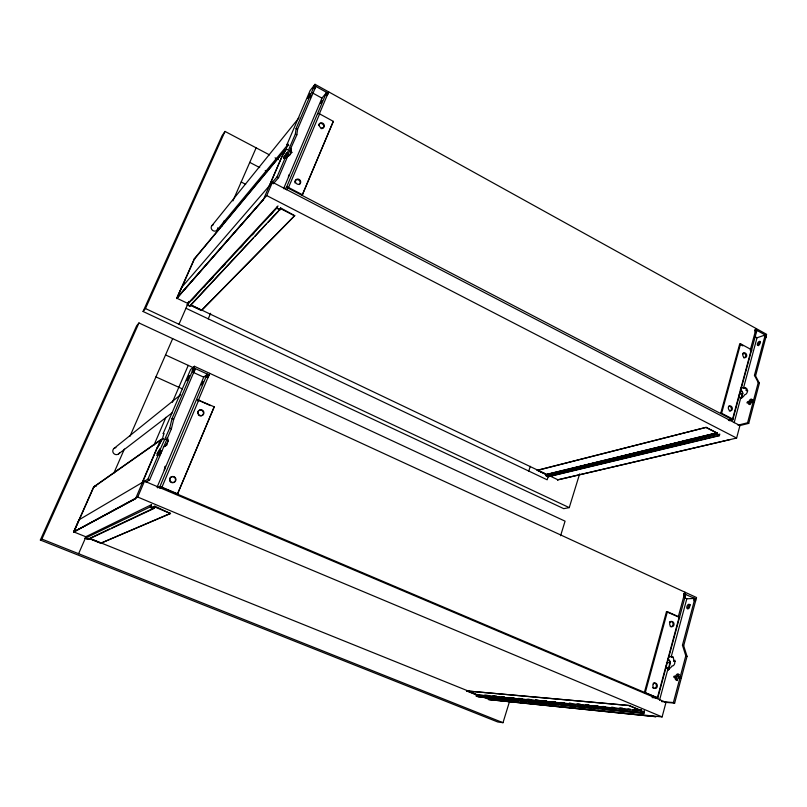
<?xml version="1.0" encoding="UTF-8"?>
<svg xmlns="http://www.w3.org/2000/svg" width="807" height="807" viewBox="0 0 807 807"><rect width="100%" height="100%" fill="white"/><g stroke="black" fill="none" stroke-linecap="round" stroke-linejoin="round"><path stroke-width="1.21" d="M754.969 330.103L755.423 331.213M733.099 418.621L756.573 331.576L755.927 330.709L756.895 330.376M675.066 661.488L673.684 660.973L673.714 659.672A6.517 3.591 -68.9 0 0 671.293 656.484L686.818 598.794L694.928 598.401M674.924 661.508L674.945 660.217M759.387 383.174L758.247 382.568L754.444 375.336L764.633 337.155C763.836 334.37 766.257 335.732 765.742 337.76L755.564 375.951L759.387 383.174L754.646 401.059L753.072 401.483L751.942 400.877A2.461 1.281 -59.9 0 0 750.964 399.122A2.461 1.281 -59.9 0 0 748.835 401.725L747.292 402.138L747.05 403.036L748.593 402.622L749.723 403.228A2.461 1.281 -59.9 0 0 749.774 404.64M658.109 696.824L685.395 595.586L683.983 593.982L684.134 595.334M678.737 676.508L680.281 676.589L685.799 655.798L682.45 645.176L694.252 600.922C693.465 597.503 696.219 598.804 695.473 601.477L683.68 645.741L687.05 656.353L681.542 677.134L678.737 676.508A2.653 1.483 -69.3 0 0 677.87 673.906A2.653 1.483 -69.3 0 0 675.661 676.367L674.148 676.286L673.865 677.335L676.639 677.951A2.653 1.493 -69.4 0 0 677.497 680.563M327.692 93.985C324.343 92.391 328.197 93.168 327.46 94.712M145.896 482.072L149.618 479.893L161.229 452.697L158.908 452.374L156.982 455.572L157.668 453.201L157.052 453.605L159.957 448.884L159.393 451.234L161.713 451.547L171.377 428.9L173.676 419.337L195.355 368.597M288.27 153.824L287.887 154.853L296.855 134.809L297.591 129.271L315.88 86.43M159.393 451.234L169.702 428.154L172.012 418.621L194.396 366.287L696.532 597.523L696.138 598.965L695.281 599.137M273.27 183.784L278.566 177.671L288.321 154.823L286.828 154.026L283.872 158.515L284.326 156.992L283.509 157.97L286.011 153.532L286.737 152.543L286.394 154.056L287.231 153.068L295.372 134.012L296.108 128.495L315.012 84.311L766.65 334.34L765.641 336.166M208.317 376.728L209.074 374.902L193.73 367.851M208.7 375.426L207.016 374.529L159.867 486.682L157.658 487.862M315.366 87.449L313.943 86.541M285.053 188.919L286.515 187.295L326.26 93.027M661.579 701.586L673.401 702.554L680.008 677.638L681.259 678.183L674.662 703.099L664.887 702.292M737.991 425.158L747.585 422.777L753.274 401.361L754.404 401.967L748.735 423.382L739.575 425.632M751.942 400.877L753.506 400.454L758.247 382.568M668.287 669.881L670.022 662.022A4.549 3.732 84.9 0 0 667.712 659.289M668.499 669.941L670.415 662.739A4.802 3.944 84.9 0 0 667.772 659.057M741.34 398.123L742.47 392.606A4.146 3.289 71.8 0 0 740.342 389.963M741.562 398.063L742.833 393.281A4.368 3.47 71.8 0 0 740.402 389.761M482.969 696.945L488.81 699.306L662.113 716.909L665.997 702.383L144.514 481.174L137.725 497.051L73.679 531.874L86.541 537.058M557.607 479.943L736.609 438.05L739.948 425.541L272.453 182.221L266.734 195.576L176.814 298.197L188.182 303.614M679.121 674.44A2.653 1.493 -69.4 0 0 676.912 676.902L675.398 676.831L675.116 677.87L676.639 677.951M659.541 700.194L668.025 668.64M734.178 422.686L740.695 398.033A6.022 4.771 71.8 0 1 738.96 395.531M747.857 390.86A2.431 1.251 -59.8 0 0 747.474 390.901L746.213 390.366L746.182 389.347A6.063 3.097 -59.9 0 0 743.61 387.612L757.016 337.78L765.207 334.976M730.295 439.512L557.455 479.872M673.442 657.261A6.517 3.601 -68.9 0 0 672.524 657.029L671.152 656.575A6.617 5.417 84.8 0 0 668.408 657.16M747 389.004A6.063 3.097 -59.8 0 0 744.73 388.217L743.489 387.683A6.022 4.771 71.8 0 0 741.008 387.945M678.334 616.659L684.941 592.187M750.238 350.288L756.119 328.51M657.463 697.561L679.191 617.012L667.409 611.686L666.461 611.726L644.41 692.356L658.109 697.964L652.086 697.581M732.595 418.994L751.297 349.643L740.594 343.802L739.646 344.125L720.661 413.527L721.619 413.275L732.595 418.994A1.543 0.555 14.3 0 1 732.776 419.842L729.296 420.719M476.241 696.007L640.919 712.188L641.293 710.816L476.584 694.938L476.241 696.007L478.612 696.966L643.794 713.388L644.299 711.532L640.546 711.169M546.107 475.757L716.757 434.368L717.08 433.188L546.41 474.798L546.107 475.757L548.286 476.796L719.36 435.709L719.794 434.105L717.352 434.701M645.348 692.416L667.409 611.686M721.619 413.275L740.594 343.802M632.627 709.736L641.474 710.17L641.182 712.026L643.663 713.065L644.309 710.695M546.46 474.637L717.413 432.723L716.989 434.247L546.309 475.656L546.702 474.425L537.291 470.269L546.41 474.798M629.278 705.52L466.648 690.933L629.278 705.52L641.363 710.574M537.23 470.431L706.186 427.347L717.13 432.976M756.31 332.555L755.191 331.939L755.453 330.991L756.573 331.576M685.093 596.716L683.872 596.151L684.175 595.062L685.395 595.586M560.583 535.737L565.071 521.171L138.975 322.961L136.645 325.786L40.35 540.034L497.737 721.972L503.003 722.689L509.802 700.597M269.488 154.883L225.012 131.42L222.076 135.717L143.071 311.482L563.75 508.662L569.248 507.623L579.638 473.891M488.548 699.548L656.02 716.707L488.719 699.619M466.708 690.742L476.644 694.746L479.237 694.676M479.408 694.746L476.907 694.504L476.473 695.886L478.501 696.703M548.286 476.261L547.166 479.802L185.963 308.254M684.074 595.606L683.872 596.151M528.756 471.056L530.29 466.325M161.592 450.639L161.077 451.96M311.038 95.892L311.25 95.377M214.218 406.809L177.449 494.146L214.218 406.809L196.767 399.445L210.365 405.588M333.311 121.363L302.111 195.415L333.311 121.363L319.622 113.888A1.695 0.807 25.1 0 0 317.625 113.757M89.658 538.763L100.754 543.242L170.489 513.555L154.994 506.251M188.737 301.415L187.204 304.925L189.877 306.196L190.311 305.197L201.447 310.503L294.716 215.651L280.624 207.954L278.909 209.79M151.595 504.466L150.657 506.705L153.915 508.067L154.732 506.14L152.493 507.21M277.961 205.906L277.043 208.085L279.938 209.578L280.624 207.954M657.786 698.025L159.867 486.682L161.945 487.186L198.825 399.858M732.776 419.842L286.515 187.295A1.725 0.726 24.2 0 1 288.533 187.486L319.622 113.888M85.118 538.279L150.284 506.857L151.131 504.839L85.794 536.736L85.118 538.279L88.054 539.459L154.076 508.44L154.702 506.947L170.489 513.555M189.877 306.196L280.614 208.66L294.626 215.862M157.052 487.297L203.717 377.172L207.46 374.166M283.59 188.687L321.963 98.131L326.664 92.391M187.204 304.925L276.72 208.186L277.437 206.491L187.799 303.573M198.048 400.998L209.729 373.338M319.3 114.009L328.651 91.867M325.695 94.701L327.128 95.488L327.551 94.49L326.129 93.673M206.31 376.889L207.924 377.626L208.418 376.445L206.824 375.669M135.596 498.645L73.598 532.055L135.596 498.645L160.643 439.795A5.457 5.326 32.6 0 1 163.246 438.786M192.137 370.938L193.297 368.214L194.921 369.051M312.914 88.629L313.903 86.329L315.386 87.247M73.679 531.874L79.005 519.809L147.913 479.166L159.534 451.96M176.814 298.197L181.484 287.615L277.053 176.884L286.828 154.026M153.996 445.101L165.919 417.35M172.375 402.32L188.253 365.379M208.246 318.836L210.627 313.298M142.173 482.556L157.375 447.088M269.266 185.913L282.329 155.701A6.93 0.807 -63.5 0 0 285.295 150.798L287.746 145.078A6.93 0.807 -63.5 0 0 287.191 144.372L288.644 145.149M288.462 145.643A7.031 6.103 43.8 0 0 286.959 144.604L310.15 90.485L315.012 84.311M263.425 199.551L176.683 298.489L263.425 199.551L284.77 150.041A5.094 4.428 44.1 0 1 287.05 149.376M282.995 154.803L285.587 149.91A4.832 4.196 44.1 0 1 287.08 149.628M157.415 447.996L161.571 439.553A5.175 5.044 32.6 0 1 163.286 439.069M100.754 543.242L170.59 513.292M201.447 310.503L294.716 215.651M188.455 302.585L187.466 304.844L189.766 305.934L253.317 238.025M78.602 553.703L86.147 536.453M113.817 473.195L124.389 449.045M129.917 436.395L172.678 338.637M178.962 324.273L188.041 303.513M221.834 226.253L224.356 220.493M232.93 200.882L256.142 147.842M88.054 539.459L88.548 538.319M327.36 94.954L327.128 95.488M208.196 377.02L207.924 377.626M73.8 532.136L93.814 487.045L160.865 439.986M176.874 298.58L193.922 260.167M176.683 298.489L194.265 258.896L284.77 150.041M73.598 532.055L93.642 486.903L160.643 439.795M160.26 453.837L161.229 452.697M40.35 540.034L41.903 539.086L138.975 322.961M143.071 311.482L145.462 308.536L225.012 131.42M286.868 157.113L287.191 156.447M160.159 452.061L160.502 451.355M310.17 97.677L310.483 97.072M159.917 454.553L159.251 455.713M286.203 158.323L286.535 157.748M211.848 225.738L298.963 117.822M286.959 144.604L288.724 145.341M217.053 230.126L287.726 144.826M280.16 156.003L194.426 259.037L194.921 258.775M281.764 154.076L284.972 150.223M286.455 189.786L288.008 188.071M191.733 300.234L196 295.624M203.677 287.332L205.381 285.486M209.649 280.886L213.058 277.194M222.45 267.056L225.002 264.293M240.365 247.709L242.917 244.945M252.309 234.807L254.013 232.961M270.224 215.459L272.776 212.695M255.032 236.189L265.997 224.285M267.914 222.419L278.223 211.414M194.396 366.287L190.583 369.576L163.155 433.581L163.972 433.813L163.317 433.52A7.525 0.958 -65.2 0 1 163.216 435.941L162.278 439.452L160.311 442.73A7.525 0.958 -65.2 0 1 157.526 447.038M114.221 448.288L180.677 394.734M118.538 453.958L172.244 412.73M164.85 446.382L166.938 444.98M93.814 487.045L94.369 486.712A3.995 3.894 -2.2 0 1 95.014 486.46M159.786 488.326L161.541 487.398M151.191 508.178L154.551 506.574M109.55 528.989L87.933 539.177L85.411 538.158M111.82 527.909L153.915 508.067M746.213 390.366L746.354 390.295A2.431 1.251 -59.8 0 1 747.221 392.303A2.431 1.251 -59.8 0 1 744.821 394.643L744.74 394.724A6.063 3.097 -59.9 0 1 740.725 398.335M327.692 93.824L328.096 93.188L314.448 85.633M744.75 388.147L744.266 388.288A6.022 4.771 71.8 0 0 741.734 387.753M739.212 394.31L742.833 393.281M748.593 402.622A2.461 1.281 -59.9 0 0 749.562 404.388A2.461 1.281 -59.9 0 0 751.7 401.785L753.274 401.361M752.477 399.687A2.461 1.281 -59.8 0 0 749.965 402.32L748.422 402.743L747.292 402.138M754.404 401.967L752.84 402.39L751.7 401.785M728.408 420.064L731.626 419.237M537.291 470.269L706.186 427.347M546.551 474.355L679.605 441.954M681.875 441.278L717.413 432.723M546.611 474.708L717.312 433.066M549.406 476.261L719.239 435.407L716.989 434.247M673.684 660.973L673.825 660.943A2.623 1.453 -68.9 0 1 674.571 663.818A2.623 1.453 -68.9 0 1 672.12 665.836A6.517 3.591 -68.9 0 1 667.954 668.912L669.195 669.447L667.924 668.569A6.617 5.417 84.8 0 1 666.037 665.946M683.6 593.68L696.138 598.965M685.779 594.194L684.82 594.245L685.294 594.709M672.544 656.948L672.08 656.938A6.617 5.417 84.8 0 0 669.275 656.636M666.431 662.608L670.415 662.739M675.388 677.406A2.653 1.483 -69.4 0 0 676.246 680.029A2.653 1.483 -69.4 0 0 678.455 677.557L680.008 677.638M681.259 678.183L678.455 677.557M652.903 697.208L656.515 697.49M485.481 695.271L489.224 695.624M492.966 695.987L496.709 696.34M501.702 696.824L504.193 697.056M510.438 697.652L514.18 698.015M519.173 698.489L521.665 698.731M527.909 699.326L530.401 699.558M535.394 700.042L539.137 700.395M544.13 700.869L546.632 701.112M552.866 701.707L555.357 701.949M561.601 702.544L564.093 702.776M569.086 703.26L571.588 703.492M577.822 704.087L580.324 704.329M586.558 704.925L589.06 705.167M595.294 705.762L597.795 705.994M602.779 706.478L605.28 706.71M611.514 707.305L614.016 707.547M620.25 708.143L622.752 708.385M637.722 709.807L641.474 710.17M484.392 695.22L488.144 695.573M493.138 696.058L496.88 696.411M501.873 696.885L504.365 697.127M509.358 697.601L513.101 697.964M518.094 698.438L521.847 698.801M526.84 699.276L530.582 699.629M535.576 700.113L538.067 700.345M543.061 700.829L546.803 701.182M551.796 701.666L555.549 702.019M560.532 702.494L564.285 702.857M569.278 703.331L571.77 703.573M576.763 704.047L580.505 704.41M585.499 704.884L589.241 705.237M594.234 705.721L597.987 706.075M602.98 706.559L605.472 706.791M611.716 707.386L614.208 707.628M619.201 708.102L622.943 708.465M627.937 708.939L630.438 709.182M639.174 710.019L641.666 710.251M476.644 694.746L630.328 709.575M479.751 696.834L486.006 697.45M488.517 697.702L502.277 699.064M504.779 699.306L518.538 700.668M521.04 700.92L526.043 701.414M528.555 701.666L534.809 702.282M537.311 702.534L542.314 703.028M544.816 703.27L551.07 703.896M553.572 704.138L558.575 704.632M561.077 704.884L567.341 705.5M569.843 705.752L574.846 706.246M577.348 706.498L583.602 707.114M586.104 707.366L591.107 707.86M593.609 708.102L598.612 708.596M602.365 708.97L616.134 710.331M618.636 710.584L623.64 711.078M626.141 711.33L632.395 711.945M634.897 712.198L643.663 713.065M41.903 539.086L503.003 722.689M90.051 538.481L470.098 691.76M472.438 692.699L475.948 694.121M89.748 538.562L100.845 543.04M466.648 690.933L476.584 694.938M137.725 497.051L662.113 716.909M629.218 705.762L641.293 710.816M150.284 506.857L154.076 508.44M640.919 712.188L643.794 713.388M147.913 479.166L149.618 479.893M673.401 702.554L674.662 703.099M161.945 487.186L177.863 493.945M172.012 418.621L173.676 419.337M157.536 452.475L159.211 453.201M674.148 676.286L675.398 676.831M160.028 450.81L161.713 451.547M680.281 676.589L681.542 677.134M675.661 676.367L676.912 676.902M671.293 656.484L672.524 657.029M169.702 428.154L171.377 428.9M685.799 655.798L687.05 656.353M155.933 376.909L182.281 388.843M666.461 611.726L679.787 617.516L679.191 617.012M682.45 645.176L683.68 645.741M192.792 370.03L194.406 370.776M694.363 600.408L695.584 600.973M192.681 370.302L194.305 371.049M694.313 600.67L695.533 601.225M192.56 370.574L194.184 371.321M694.252 600.922L695.473 601.477M192.823 372.178L203.717 377.172M684.538 597.755L686.818 598.794M165.546 354.939L192.833 367.488M683.741 593.75L685.093 594.406M193.297 368.416L194.911 369.162M207.096 374.69L208.68 375.568M694.161 598.713L695.382 599.278M193.266 368.547L194.86 369.445M207.036 375.003L208.65 375.739M684.134 594.335L685.355 594.9M694.242 598.875L695.523 599.611M206.985 375.205L208.589 375.951M684.175 594.557L685.395 595.122M193.186 368.88L194.81 369.626M694.353 599.248L695.573 599.813M193.125 369.081L194.749 369.828M206.905 375.447L208.519 376.183M684.185 594.799L685.415 595.364M694.383 599.46L695.604 600.025M193.065 369.293L194.679 370.04M694.403 599.682L695.624 600.247M192.984 369.525L194.598 370.272M694.403 599.914L695.624 600.479M192.883 369.777L194.507 370.514M694.393 600.166L695.614 600.721M145.462 308.536L569.248 507.623M191.592 305.238L545.189 473.709M549.738 475.878L557.698 479.671M191.501 305.55L201.518 310.322M546.309 475.656L548.185 476.554M706.135 427.559L717.08 433.188M276.72 208.186L280.079 209.921M716.757 434.368L719.36 435.709M241.192 181.999L245.651 184.299M266.734 195.576L736.609 438.05M288.533 187.486L302.655 194.85M249.767 162.389L259.703 167.584M265.231 170.469L267.43 171.619M277.053 176.884L278.566 177.671M747.585 422.777L748.735 423.382M296.108 128.495L297.591 129.271M275.056 157.819L278.395 159.584M284.74 156.033L286.223 156.82M748.835 401.725L749.965 402.32M283.913 157.012L285.396 157.799M287.231 153.068L288.735 153.855M753.506 400.454L754.646 401.059M743.61 387.612L744.73 388.217M295.372 134.012L296.855 134.809M739.646 344.125L742.864 345.88M312.349 92.835L321.963 98.131M754.948 336.64L757.016 337.78M754.444 375.336L755.564 375.951M766.317 335.591L755.776 329.76L754.817 330.103L756.502 331.052M755.1 330.134L756.33 330.82M326.23 93.33L327.662 94.116M755.433 330.598L756.552 331.213M764.612 335.682L765.712 336.287M313.923 86.652L315.325 87.58M326.189 93.501L327.622 94.288M755.463 330.789L756.573 331.405M764.663 335.813L765.813 336.58M313.842 86.934L315.285 87.731M764.733 336.136L765.843 336.751M313.782 87.095L315.224 87.892M764.743 336.317L765.853 336.933M313.721 87.287L315.164 88.084M764.743 336.509L765.843 337.124M313.641 87.489L315.083 88.286M764.723 336.721L765.823 337.326M313.55 87.711L314.992 88.508M764.683 336.933L765.793 337.538M313.459 87.943L314.901 88.74M764.633 337.155L765.742 337.76M747.302 389.942L747.332 390.961M217.688 227.836A3.399 3.057 39.4 0 1 215.166 231.115A3.399 3.057 39.4 0 1 211.333 228.593A3.399 3.057 39.4 0 1 213.189 224.871M194.265 258.896A3.954 3.611 37.9 0 1 195.445 258.391M290.258 150.485A5.094 4.428 44.1 0 1 291.952 152.503M290.127 150.667A4.832 4.196 44.1 0 1 291.741 152.584M288.916 174.857A169.389 147.045 32.9 0 1 288.381 176.995M290.57 148.579A7.031 6.103 43.8 0 1 288.613 155.963M290.833 148.266A7.031 6.113 43.9 0 1 287.393 156.326M295.08 183.007A2.835 2.492 45.4 0 1 294.888 182.311M294.878 181.625A2.835 2.492 45.4 0 1 298.822 180.132A2.835 2.492 45.4 0 1 299.185 184.571M318.583 125.337A2.804 2.401 45.8 0 1 321.458 123.501A2.804 2.401 45.8 0 1 323.758 126.709A2.804 2.401 45.8 0 1 320.883 128.545M758.54 345.709A2.28 1.14 -58.5 0 1 758.802 343.661A2.28 1.14 -58.5 0 1 760.466 341.997M753.153 400.443A2.461 1.281 -59.8 0 1 753.072 401.483M740.221 398.164A6.022 4.771 71.8 0 1 739.232 397.034M751.297 349.643A1.513 0.615 13.4 0 1 751.448 350.571M728.439 406.325A2.461 1.967 72.3 0 1 731.354 408.362A2.461 1.967 72.3 0 1 729.306 410.975M742.864 353.274A2.421 1.907 70.2 0 1 745.708 355.332A2.421 1.907 70.2 0 1 743.721 357.844M119.688 452.535A3.601 3.5 14.3 0 1 115.562 454.533A3.601 3.5 14.3 0 1 112.788 450.881A3.601 3.5 14.3 0 1 115.956 447.633M93.632 486.903A4.217 4.116 -2.2 0 1 96.406 486.076M165.435 466.365A187.153 174.746 2.4 0 1 164.719 469.18M166.03 439.22A5.457 5.326 32.6 0 1 168.249 440.975M165.919 439.482A5.175 5.044 32.6 0 1 168.027 441.147M165.153 466.295A186.71 174.342 2.4 0 1 164.194 470.037M167.18 437.687A7.535 7.344 31.2 0 1 164.799 446.301M167.382 437.545A7.545 7.344 31.3 0 1 163.296 447.098M169.702 478.501A3.046 3.006 38.4 0 1 173.666 476.927A3.046 3.006 38.4 0 1 175.29 480.891A3.046 3.006 38.4 0 1 171.336 482.475M170.65 482.072A3.046 3.006 38.4 0 1 169.692 480.811M197.614 413.265A2.996 2.885 43.1 0 1 201.175 410.148A2.996 2.885 43.1 0 1 203.021 414.657A2.996 2.885 43.1 0 1 198.209 414.697M688.068 608.74A2.421 1.342 -66.8 0 1 688.583 605.986A2.421 1.342 -66.8 0 1 690.479 604.857M680.109 676.397A2.653 1.493 -69.4 0 1 679.988 677.053M667.46 668.559A6.617 5.417 84.8 0 1 666.37 667.389M654.295 683.015A2.714 2.239 86.2 0 1 656.373 686.293A2.714 2.239 86.2 0 1 653.478 688.28M652.954 687.957A2.714 2.239 86.2 0 1 652.51 687.483M653.166 683.277A2.714 2.239 86.2 0 1 653.71 683.055M670.446 621.471A2.653 2.179 82.9 0 1 673.088 624.346A2.653 2.179 82.9 0 1 670.234 626.555M669.437 622.026A2.653 2.179 82.9 0 1 669.911 621.662M203.011 381.469L201.397 384.757L203.011 381.469M189.292 375.719L186.871 380.662L189.292 375.719M322.074 100.411L320.55 103.387L322.074 100.411M309.999 93.915L307.618 98.434L309.999 93.915M319.148 125.378A2.804 2.401 45.8 0 0 323.355 127.647A2.804 2.401 45.8 0 0 322.669 123.118A2.804 2.401 45.8 0 0 319.148 125.378M295.423 181.736A2.845 2.492 45.5 0 0 299.72 183.986A2.845 2.492 45.5 0 0 299.044 179.356A2.845 2.492 45.5 0 0 295.423 181.736M758.701 345.154A2.28 1.14 -58.5 0 0 760.234 341.623A2.28 1.14 -58.5 0 0 757.571 343.328A2.28 1.14 -58.5 0 0 758.701 345.154M742.854 354.172A2.421 1.917 70.2 0 0 745.194 357.562A2.421 1.917 70.2 0 0 746.193 353.859A2.421 1.917 70.2 0 0 742.854 354.172M728.418 407.323A2.461 1.967 72.3 0 0 730.789 410.743A2.461 1.967 72.3 0 0 731.828 406.93A2.461 1.967 72.3 0 0 728.418 407.323M198.058 412.962A3.006 2.885 43.1 0 0 202.779 415.08A3.006 2.885 43.1 0 0 202.103 410.006A3.006 2.885 43.1 0 0 198.058 412.962M169.904 479.832A3.046 3.006 38.7 0 0 174.746 481.9A3.046 3.006 38.7 0 0 174.07 476.695A3.046 3.006 38.7 0 0 169.904 479.832M688.885 608.105A2.421 1.332 -66.8 0 0 689.269 604.302A2.421 1.332 -66.8 0 0 686.767 607.187A2.421 1.332 -66.8 0 0 688.885 608.105M670.012 622.52A2.653 2.179 82.9 0 0 671.747 626.696A2.653 2.179 82.9 0 0 673.795 622.974A2.653 2.179 82.9 0 0 670.012 622.52M653.236 684.245A2.724 2.239 86.1 0 0 655.002 688.492A2.724 2.239 86.1 0 0 657.11 684.618A2.724 2.239 86.1 0 0 653.236 684.245"/></g></svg>
